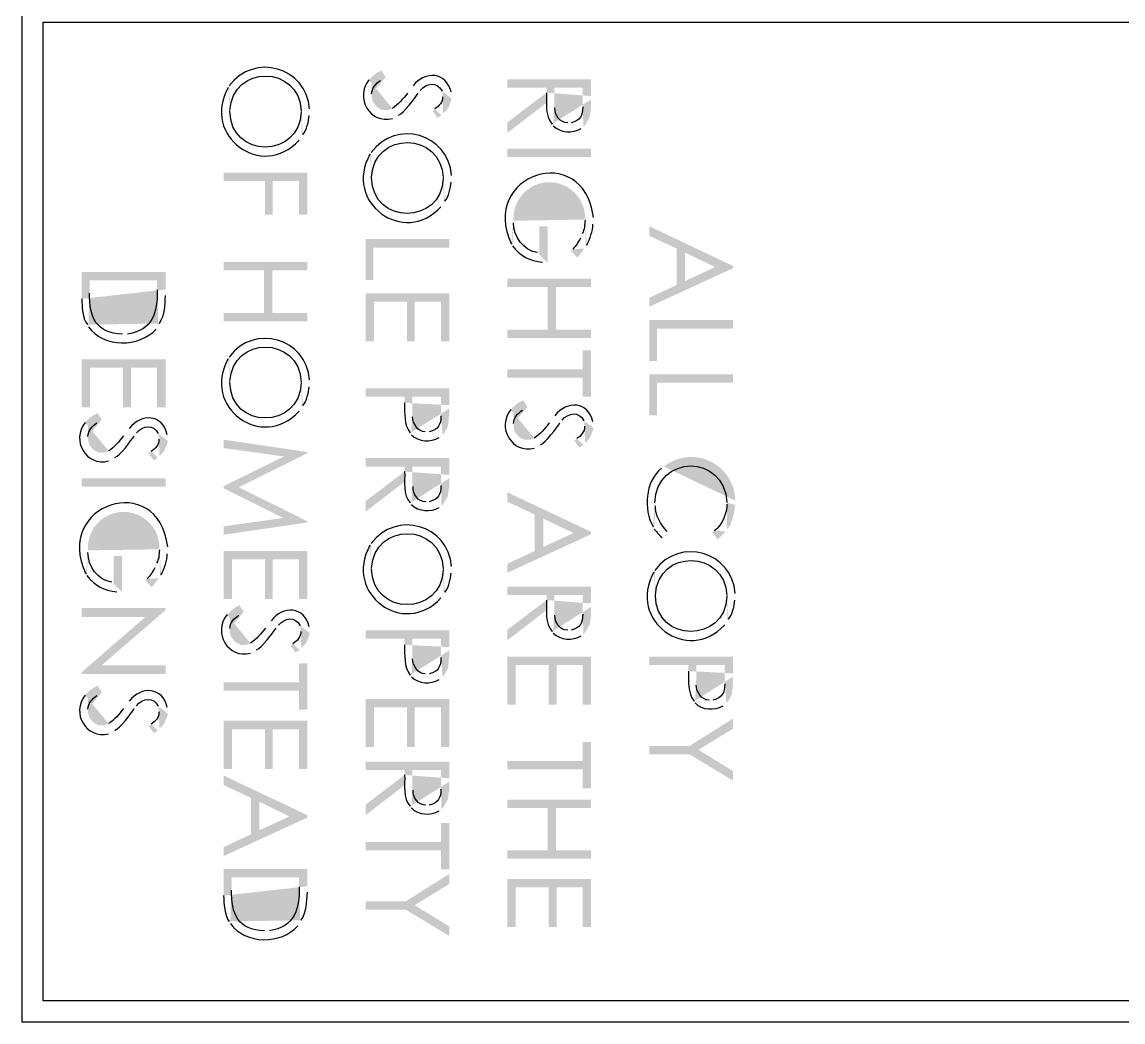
# Model space of a CAD drawing. Header units: inches. Extents: x -167 to 6071, y -6287 to -2731.
# Drawn here: x 774 to 879.2, y -6287.3 to -6191.9 of the extents above; entities that cross this region are included whole.
import ezdxf

# ---------------------------------------------------------------- set-up
doc = ezdxf.new("R2010")
doc.units = ezdxf.units.IN
doc.header["$LTSCALE"] = 96
doc.header["$MEASUREMENT"] = 0
doc.layers.add('PDF_Geometry', color=7, linetype='Continuous', true_color=0x4a4a4a)
doc.layers.add('PDF_Solid Fills', color=7, linetype='Continuous')

msp = doc.modelspace()

# ---------------------------------------------------------------- hatches: boundary and pattern name
at = {"layer": 'PDF_Solid Fills', "transparency": 33554559}
h = msp.add_hatch(color=256, dxfattribs=at)
h.paths.add_polyline_path([(808.76, -6197.11), (808.33, -6196.47), (808.17, -6196.58), (807.96, -6196.68), (807.74, -6196.84), (807.58, -6196.95), (807.42, -6197.11), (807.42, -6198.82), (807.42, -6198.71)], flags=0)
h.paths.add_polyline_path([(808.28, -6197.43), (808.49, -6197.27)], flags=0)
h = msp.add_hatch(color=256, dxfattribs=at)
h.paths.add_polyline_path([(800.76, -6202.82), (800.7, -6200.36), (800.7, -6200.42)], flags=0)
h.paths.add_polyline_path([(793.88, -6200.36), (793.82, -6197.96), (793.72, -6198.12)], flags=0)
h.paths.add_polyline_path([(800.49, -6203.14), (800.65, -6202.98)], flags=0)
h = msp.add_hatch(color=256, dxfattribs=at)
h.paths.add_polyline_path([(801.5, -6200.36), (801.5, -6200.15)], flags=0)
h.paths.add_polyline_path([(793.82, -6197.96), (793.88, -6200.36), (793.88, -6200.31)], flags=0)
h.paths.add_polyline_path([(800.7, -6200.36), (800.76, -6202.82), (800.86, -6202.6)], flags=0)
h.paths.add_polyline_path([(801.45, -6200.79), (801.5, -6200.58)], flags=0)
h = msp.add_hatch(color=256, dxfattribs=at)
h.paths.add_polyline_path([(815.05, -6198.92), (815.05, -6198.76), (815, -6198.55)], flags=0)
h.paths.add_polyline_path([(811.37, -6197.96), (811.21, -6198.18), (811.05, -6198.39), (810.84, -6198.66)], flags=0)
h.paths.add_polyline_path([(809.4, -6200.1), (809.18, -6200.2), (808.97, -6200.26), (808.49, -6200.26), (808.33, -6200.2), (808.12, -6200.1), (808.01, -6200.04), (807.85, -6199.88), (807.74, -6199.72), (807.58, -6199.56), (807.53, -6199.46), (807.48, -6199.24), (807.42, -6199.03), (807.42, -6197.11), (807.16, -6197.38)], flags=0)
h.paths.add_polyline_path([(809.4, -6201.06), (809.56, -6200.95), (809.77, -6200.9), (809.98, -6200.74)], flags=0)
h.paths.add_polyline_path([(811.85, -6198.66), (812.01, -6198.5), (812.06, -6198.39)], flags=0)
h.paths.add_polyline_path([(814.14, -6198.44), (814.2, -6198.66), (814.2, -6198.87), (814.25, -6200.58), (814.57, -6200.26), (814.68, -6200.1), (814.78, -6199.99), (814.78, -6199.94), (814.84, -6199.78), (814.94, -6199.56), (815, -6199.35), (815.05, -6199.14)], flags=0)
h = msp.add_hatch(color=256, dxfattribs=at)
h.paths.add_polyline_path([(828.38, -6198.92), (828.38, -6197.32), (820.38, -6197.32), (820.38, -6198.12), (824.12, -6198.12), (824.12, -6198.6)], flags=0)
h.paths.add_polyline_path([(824.65, -6201.59), (824.76, -6201.75), (824.86, -6199.51), (824.86, -6198.12), (827.58, -6198.12), (827.58, -6199.51), (827.64, -6201.86), (827.8, -6201.7), (827.9, -6201.54), (828.01, -6201.32), (828.12, -6201.16), (828.22, -6200.95), (828.28, -6200.74), (828.28, -6200.58), (828.33, -6200.42), (828.33, -6200.26), (828.38, -6200.04), (828.38, -6199.24)], flags=0)
h = msp.add_hatch(color=256, dxfattribs=at)
h.paths.add_polyline_path([(814.25, -6200.58), (814.2, -6198.87), (814.2, -6198.98)], flags=0)
h.paths.add_polyline_path([(813.45, -6200.15), (813.24, -6200.36), (813.72, -6201), (813.88, -6200.9), (814.09, -6200.74)], flags=0)
h = msp.add_hatch(color=256, dxfattribs=at)
h.paths.add_polyline_path([(827.64, -6201.86), (827.58, -6199.51), (827.58, -6199.94)], flags=0)
h.paths.add_polyline_path([(826.46, -6201.48), (826.14, -6201.48)], flags=0)
h.paths.add_polyline_path([(824.92, -6200.04), (824.86, -6199.78), (824.86, -6199.51), (824.76, -6201.75)], flags=0)
h.paths.add_polyline_path([(827.42, -6202.02), (827.58, -6201.91)], flags=0)
h = msp.add_hatch(color=256, dxfattribs=at)
h.paths.add_polyline_path([(814.3, -6209.16), (814.25, -6206.71), (814.25, -6206.76)], flags=0)
h.paths.add_polyline_path([(807.42, -6206.71), (807.37, -6204.31), (807.26, -6204.47)], flags=0)
h.paths.add_polyline_path([(814.04, -6209.48), (814.2, -6209.32)], flags=0)
h = msp.add_hatch(color=256, dxfattribs=at)
h.paths.add_polyline_path([(815.05, -6206.71), (815.05, -6206.5)], flags=0)
h.paths.add_polyline_path([(807.37, -6204.31), (807.42, -6206.71), (807.42, -6206.66)], flags=0)
h.paths.add_polyline_path([(814.25, -6206.71), (814.3, -6209.16), (814.41, -6208.95)], flags=0)
h.paths.add_polyline_path([(815, -6207.14), (815.05, -6206.92)], flags=0)
for points in [[(801.29, -6210.23), (801.29, -6206.23), (793.29, -6206.23), (793.29, -6207.03), (797.24, -6207.03), (797.24, -6210.23), (797.98, -6210.23), (797.98, -6207.03), (800.49, -6207.03), (800.49, -6210.23)], [(841.93, -6215.35), (841.93, -6215.14), (833.93, -6211.35), (833.93, -6212.26), (836.54, -6213.48), (836.54, -6216.95), (837.34, -6213.86), (840.22, -6215.24)], [(814.84, -6213.38), (814.84, -6212.58), (806.84, -6212.58), (806.84, -6216.47), (807.58, -6216.47), (807.58, -6213.38)], [(801.29, -6215.56), (801.29, -6214.76), (793.29, -6214.76), (793.29, -6215.56), (797.13, -6215.56), (797.13, -6219.62), (797.93, -6215.56)], [(841.93, -6215.35), (840.22, -6215.24), (837.34, -6216.58), (837.34, -6213.86), (836.54, -6216.95), (833.93, -6218.18), (833.93, -6219.03)], [(801.29, -6220.42), (801.29, -6219.62), (797.93, -6219.62), (797.93, -6215.56), (797.13, -6219.62), (793.29, -6219.62), (793.29, -6220.42)], [(828.38, -6217.16), (828.38, -6216.36), (820.38, -6216.36), (820.38, -6217.16), (824.22, -6217.16), (824.22, -6221.22), (825.02, -6217.16)], [(814.84, -6222.34), (814.84, -6217.75), (806.84, -6217.75), (806.84, -6222.34), (807.64, -6222.34), (807.64, -6218.55), (810.78, -6218.55), (810.78, -6222.34), (811.53, -6222.34), (811.53, -6218.55), (814.04, -6218.55), (814.04, -6222.34)], [(828.38, -6222.02), (828.38, -6221.22), (825.02, -6221.22), (825.02, -6217.16), (824.22, -6221.22), (820.38, -6221.22), (820.38, -6222.02)], [(841.93, -6221.11), (841.93, -6220.31), (833.93, -6220.31), (833.93, -6224.2), (834.68, -6224.2), (834.68, -6221.11)], [(828.38, -6227.62), (828.38, -6223.19), (827.58, -6223.19), (827.58, -6225), (820.38, -6225), (820.38, -6225.8), (827.58, -6225.8), (827.58, -6227.62)], [(787.74, -6228.63), (787.74, -6224.04), (779.74, -6224.04), (779.74, -6228.63), (780.54, -6228.63), (780.54, -6224.84), (783.69, -6224.84), (783.69, -6228.63), (784.44, -6228.63), (784.44, -6224.84), (786.94, -6224.84), (786.94, -6228.63)], [(841.93, -6226.28), (841.93, -6225.48), (833.93, -6225.48), (833.93, -6229.38), (834.68, -6229.38), (834.68, -6226.28)], [(801.29, -6233), (801.29, -6232.9), (793.29, -6231.72), (793.29, -6232.52), (799.05, -6233.32)], [(801.29, -6239.62), (801.29, -6239.51), (794.73, -6236.26), (793.29, -6236.15), (793.29, -6236.36), (799, -6239.19)], [(828.38, -6240.74), (828.38, -6240.52), (820.38, -6236.74), (820.38, -6237.64), (823, -6238.87), (823, -6242.34), (823.8, -6239.24), (826.68, -6240.63)], [(828.38, -6240.74), (826.68, -6240.63), (823.8, -6241.96), (823.8, -6239.24), (823, -6242.34), (820.38, -6243.56), (820.38, -6244.42)], [(801.29, -6246.92), (801.29, -6242.34), (793.29, -6242.34), (793.29, -6246.92), (794.09, -6246.92), (794.09, -6243.14), (797.24, -6243.14), (797.24, -6246.92), (797.98, -6246.92), (797.98, -6243.14), (800.49, -6243.14), (800.49, -6246.92)], [(787.74, -6247.99), (787.74, -6247.78), (779.74, -6247.78), (779.74, -6248.63), (785.82, -6248.63)], [(828.38, -6257), (828.38, -6252.42), (820.38, -6252.42), (820.38, -6257), (821.18, -6257), (821.18, -6253.22), (824.33, -6253.22), (824.33, -6257), (825.08, -6257), (825.08, -6253.22), (827.58, -6253.22), (827.58, -6257)], [(787.74, -6254.07), (787.74, -6253.27), (781.61, -6253.27), (779.74, -6253.91), (779.74, -6254.07)], [(801.29, -6257.48), (801.29, -6253.06), (800.49, -6253.06), (800.49, -6254.87), (793.29, -6254.87), (793.29, -6255.67), (800.49, -6255.67), (800.49, -6257.48)], [(814.84, -6261.06), (814.84, -6256.47), (806.84, -6256.47), (806.84, -6261.06), (807.64, -6261.06), (807.64, -6257.27), (810.78, -6257.27), (810.78, -6261.06), (811.53, -6261.06), (811.53, -6257.27), (814.04, -6257.27), (814.04, -6261.06)], [(801.29, -6263.14), (801.29, -6258.55), (793.29, -6258.55), (793.29, -6263.14), (794.09, -6263.14), (794.09, -6259.35), (797.24, -6259.35), (797.24, -6263.14), (797.98, -6263.14), (797.98, -6259.35), (800.49, -6259.35), (800.49, -6263.14)], [(828.38, -6265), (828.38, -6260.58), (827.58, -6260.58), (827.58, -6262.39), (820.38, -6262.39), (820.38, -6263.19), (827.58, -6263.19), (827.58, -6265)], [(841.93, -6264.26), (841.93, -6263.35), (838.62, -6261.32), (837.77, -6260.95), (833.93, -6260.95), (833.93, -6261.75), (837.77, -6261.75)], [(801.29, -6267.78), (801.29, -6267.56), (793.29, -6263.78), (793.29, -6264.68), (795.9, -6265.91), (795.9, -6269.38), (796.7, -6266.28), (799.58, -6267.67)], [(801.29, -6267.78), (799.58, -6267.67), (796.7, -6269), (796.7, -6266.28), (795.9, -6269.38), (793.29, -6270.6), (793.29, -6271.46)], [(828.38, -6266.87), (828.38, -6266.07), (820.38, -6266.07), (820.38, -6266.87), (824.22, -6266.87), (824.22, -6270.92), (825.02, -6266.87)], [(828.38, -6271.72), (828.38, -6270.92), (825.02, -6270.92), (825.02, -6266.87), (824.22, -6270.92), (820.38, -6270.92), (820.38, -6271.72)], [(814.84, -6272.74), (814.84, -6268.31), (814.04, -6268.31), (814.04, -6270.12), (806.84, -6270.12), (806.84, -6270.92), (814.04, -6270.92), (814.04, -6272.74)], [(828.38, -6278.23), (828.38, -6273.64), (820.38, -6273.64), (820.38, -6278.23), (821.18, -6278.23), (821.18, -6274.44), (824.33, -6274.44), (824.33, -6278.23), (825.08, -6278.23), (825.08, -6274.44), (827.58, -6274.44), (827.58, -6278.23)], [(814.84, -6279.08), (814.84, -6278.18), (811.53, -6276.15), (810.68, -6275.78), (806.84, -6275.78), (806.84, -6276.58), (810.68, -6276.58)]]:
    msp.add_hatch(color=256, dxfattribs=at).paths.add_polyline_path(points)
h = msp.add_hatch(color=256, dxfattribs=at)
h.paths.add_polyline_path([(828.6, -6210.66), (828.6, -6210.5)], flags=0)
h.paths.add_polyline_path([(820.76, -6213.06), (820.86, -6213.22), (820.97, -6210.82)], flags=0)
h.paths.add_polyline_path([(827.8, -6210.71, 1.060679), (820.97, -6210.82)], flags=0)
h.paths.add_polyline_path([(827.8, -6210.71), (827.85, -6213.32), (827.96, -6213.16)], flags=0)
h.paths.add_polyline_path([(828.54, -6211.14), (828.6, -6210.87)], flags=0)
h = msp.add_hatch(color=256, dxfattribs=at)
h.paths.add_polyline_path([(824.22, -6214.82), (824.22, -6211.35), (823.42, -6211.35), (823.42, -6213.91), (823.26, -6213.86)], flags=0)
h.paths.add_polyline_path([(820.97, -6211.03), (820.97, -6210.82), (820.86, -6213.22)], flags=0)
h.paths.add_polyline_path([(823.74, -6214.76), (823.96, -6214.82)], flags=0)
h = msp.add_hatch(color=256, dxfattribs=at)
h.paths.add_polyline_path([(827.85, -6213.32), (827.8, -6210.71), (827.8, -6210.76)], flags=0)
h.paths.add_polyline_path([(827.53, -6212.04), (827.48, -6212.26), (827.42, -6212.26), (827.37, -6212.47)], flags=0)
h.paths.add_polyline_path([(826.62, -6213.54), (826.46, -6213.7), (827.05, -6214.34), (827.32, -6214.07), (827.42, -6213.86), (827.58, -6213.7), (827.69, -6213.48)], flags=0)
h = msp.add_hatch(color=256, dxfattribs=at)
h.paths.add_polyline_path([(787.74, -6217.38), (787.74, -6215.72), (779.74, -6215.72), (779.74, -6218.28)], flags=0)
h.paths.add_polyline_path([(780.28, -6220.74), (780.38, -6220.95), (780.49, -6216.52), (786.94, -6216.52), (786.94, -6217.06), (787.05, -6220.79), (787.16, -6220.63)], flags=0)
h.paths.add_polyline_path([(787.74, -6217.96), (787.74, -6217.7)], flags=0)
h = msp.add_hatch(color=256, dxfattribs=at)
h.paths.add_polyline_path([(787.05, -6220.79), (786.94, -6217.06), (786.94, -6217.43)], flags=0)
h.paths.add_polyline_path([(784.12, -6221.64), (783.64, -6221.64)], flags=0)
h.paths.add_polyline_path([(780.49, -6217.75), (780.49, -6216.52), (780.38, -6220.95)], flags=0)
h.paths.add_polyline_path([(786.84, -6221.16), (786.94, -6220.95)], flags=0)
h = msp.add_hatch(color=256, dxfattribs=at)
h.paths.add_polyline_path([(800.76, -6228.68), (800.7, -6226.23), (800.7, -6226.28)], flags=0)
h.paths.add_polyline_path([(793.88, -6226.23), (793.82, -6223.83), (793.72, -6223.99)], flags=0)
h.paths.add_polyline_path([(800.49, -6229), (800.65, -6228.84)], flags=0)
h = msp.add_hatch(color=256, dxfattribs=at)
h.paths.add_polyline_path([(801.5, -6226.23), (801.5, -6226.02)], flags=0)
h.paths.add_polyline_path([(793.82, -6223.83), (793.88, -6226.23), (793.88, -6226.18)], flags=0)
h.paths.add_polyline_path([(800.7, -6226.23), (800.76, -6228.68), (800.86, -6228.47)], flags=0)
h.paths.add_polyline_path([(801.45, -6226.66), (801.5, -6226.44)], flags=0)
h = msp.add_hatch(color=256, dxfattribs=at)
h.paths.add_polyline_path([(814.84, -6228.42), (814.84, -6226.82), (806.84, -6226.82), (806.84, -6227.62), (810.57, -6227.62), (810.57, -6228.2)], flags=0)
h.paths.add_polyline_path([(811.1, -6231.08), (811.21, -6231.24), (811.32, -6229), (811.32, -6227.62), (814.04, -6227.62), (814.04, -6229.06), (814.2, -6231.24), (814.36, -6231.08), (814.46, -6230.87), (814.57, -6230.71), (814.68, -6230.5), (814.73, -6230.28), (814.73, -6230.07), (814.78, -6229.91), (814.78, -6229.54), (814.84, -6229.27), (814.84, -6228.74)], flags=0)
h = msp.add_hatch(color=256, dxfattribs=at)
h.paths.add_polyline_path([(822.3, -6228.58), (821.88, -6227.94), (821.72, -6228.04), (821.5, -6228.15), (821.29, -6228.31), (821.13, -6228.42), (820.97, -6228.58), (820.97, -6230.28), (820.97, -6230.18)], flags=0)
h.paths.add_polyline_path([(821.82, -6228.9), (822.04, -6228.74)], flags=0)
h = msp.add_hatch(color=256, dxfattribs=at)
h.paths.add_polyline_path([(781.66, -6229.8), (781.24, -6229.16), (781.08, -6229.27), (780.86, -6229.38), (780.65, -6229.54), (780.49, -6229.64), (780.33, -6229.8), (780.33, -6231.51), (780.33, -6231.4)], flags=0)
h.paths.add_polyline_path([(781.18, -6230.12), (781.4, -6229.96)], flags=0)
h = msp.add_hatch(color=256, dxfattribs=at)
h.paths.add_polyline_path([(814.2, -6231.24), (814.04, -6229.06), (814.04, -6229.43)], flags=0)
h.paths.add_polyline_path([(812.92, -6230.98), (812.54, -6230.98)], flags=0)
h.paths.add_polyline_path([(811.32, -6229.54), (811.32, -6229), (811.21, -6231.24)], flags=0)
h.paths.add_polyline_path([(813.88, -6231.51), (814.04, -6231.4), (814.04, -6231.35)], flags=0)
h = msp.add_hatch(color=256, dxfattribs=at)
h.paths.add_polyline_path([(828.6, -6230.39), (828.6, -6230.23), (828.54, -6230.02)], flags=0)
h.paths.add_polyline_path([(824.92, -6229.43), (824.76, -6229.64), (824.6, -6229.86), (824.38, -6230.12)], flags=0)
h.paths.add_polyline_path([(822.94, -6231.56), (822.73, -6231.67), (822.52, -6231.72), (822.04, -6231.72), (821.88, -6231.67), (821.56, -6231.51), (821.4, -6231.35), (821.29, -6231.19), (821.13, -6231.03), (821.08, -6230.92), (821.02, -6230.71), (820.97, -6230.5), (820.97, -6228.58), (820.7, -6228.84)], flags=0)
h.paths.add_polyline_path([(822.94, -6232.52), (823.1, -6232.42), (823.32, -6232.36), (823.53, -6232.2)], flags=0)
h.paths.add_polyline_path([(825.4, -6230.12), (825.56, -6229.96), (825.61, -6229.86)], flags=0)
h.paths.add_polyline_path([(827.69, -6229.91), (827.74, -6230.12), (827.74, -6230.34), (827.8, -6232.04), (827.96, -6231.88), (828.12, -6231.72), (828.22, -6231.56), (828.33, -6231.46), (828.33, -6231.4), (828.38, -6231.24), (828.49, -6231.03), (828.54, -6230.82), (828.6, -6230.6)], flags=0)
h = msp.add_hatch(color=256, dxfattribs=at)
h.paths.add_polyline_path([(787.96, -6231.62), (787.96, -6231.46), (787.9, -6231.24)], flags=0)
h.paths.add_polyline_path([(784.28, -6230.66), (784.12, -6230.87), (783.96, -6231.08), (783.74, -6231.35)], flags=0)
h.paths.add_polyline_path([(782.3, -6232.79), (782.09, -6232.9), (781.88, -6232.95), (781.4, -6232.95), (781.24, -6232.9), (780.92, -6232.74), (780.76, -6232.58), (780.65, -6232.42), (780.49, -6232.26), (780.44, -6232.15), (780.38, -6231.94), (780.33, -6231.72), (780.33, -6229.8), (780.06, -6230.07)], flags=0)
h.paths.add_polyline_path([(782.3, -6233.75), (782.46, -6233.64), (782.68, -6233.59), (782.89, -6233.43)], flags=0)
h.paths.add_polyline_path([(784.76, -6231.35), (784.92, -6231.19), (784.97, -6231.08)], flags=0)
h.paths.add_polyline_path([(787.05, -6231.14), (787.1, -6231.35), (787.1, -6231.56), (787.16, -6233.27), (787.32, -6233.11), (787.48, -6232.95), (787.58, -6232.79), (787.69, -6232.68), (787.69, -6232.63), (787.74, -6232.47), (787.85, -6232.26), (787.96, -6231.83)], flags=0)
h = msp.add_hatch(color=256, dxfattribs=at)
h.paths.add_polyline_path([(827.8, -6232.04), (827.74, -6230.34), (827.74, -6230.44)], flags=0)
h.paths.add_polyline_path([(827, -6231.62), (826.78, -6231.83), (827.26, -6232.47), (827.42, -6232.36), (827.64, -6232.2)], flags=0)
h = msp.add_hatch(color=256, dxfattribs=at)
h.paths.add_polyline_path([(787.16, -6233.27), (787.1, -6231.56), (787.1, -6231.67)], flags=0)
h.paths.add_polyline_path([(786.36, -6232.84), (786.14, -6233.06), (786.62, -6233.7), (786.78, -6233.59), (787, -6233.43)], flags=0)
h = msp.add_hatch(color=256, dxfattribs=at)
h.paths.add_polyline_path([(814.84, -6235.08), (814.84, -6233.48), (806.84, -6233.48), (806.84, -6234.28), (810.57, -6234.28), (810.57, -6234.76)], flags=0)
h.paths.add_polyline_path([(811.1, -6237.75), (811.21, -6237.91), (811.32, -6235.67), (811.32, -6234.28), (814.04, -6234.28), (814.04, -6235.67), (814.09, -6238.02), (814.25, -6237.86), (814.36, -6237.7), (814.46, -6237.48), (814.57, -6237.32), (814.68, -6237.11), (814.73, -6236.9), (814.73, -6236.74), (814.78, -6236.58), (814.78, -6236.42), (814.84, -6236.2), (814.84, -6235.4)], flags=0)
h = msp.add_hatch(color=256, dxfattribs=at)
h.paths.add_polyline_path([(842.14, -6237.7), (842.14, -6237.54)], flags=0)
h.paths.add_polyline_path([(842.14, -6237.54, 0.624003), (835.32, -6234.28)], flags=0)
h.paths.add_polyline_path([(835.32, -6234.28), (835.1, -6234.39), (835.1, -6234.44)], flags=0)
h.paths.add_polyline_path([(834.3, -6240.04), (834.41, -6240.26), (834.46, -6237.75)], flags=0)
h.paths.add_polyline_path([(841.34, -6237.7), (841.34, -6240.31), (841.45, -6240.15), (841.61, -6239.94), (841.72, -6239.72), (841.72, -6239.67), (841.82, -6239.46), (841.88, -6239.24), (841.93, -6239.03), (841.98, -6238.82), (842.04, -6238.6), (842.09, -6238.39), (842.09, -6238.18), (842.14, -6237.96)], flags=0)
h = msp.add_hatch(color=256, dxfattribs=at)
h.paths.add_polyline_path([(814.09, -6238.02), (814.04, -6235.67), (814.04, -6236.1)], flags=0)
h.paths.add_polyline_path([(812.92, -6237.64), (812.6, -6237.64)], flags=0)
h.paths.add_polyline_path([(811.37, -6236.2), (811.32, -6235.94), (811.32, -6235.67), (811.21, -6237.91)], flags=0)
h.paths.add_polyline_path([(813.88, -6238.18), (814.04, -6238.07)], flags=0)
h = msp.add_hatch(color=256, dxfattribs=at)
h.paths.add_polyline_path([(835.8, -6240.58), (835.64, -6240.47)], flags=0)
h.paths.add_polyline_path([(834.52, -6238.02), (834.46, -6237.75), (834.41, -6240.26)], flags=0)
h.paths.add_polyline_path([(835.16, -6241.06), (835.32, -6241.22)], flags=0)
h = msp.add_hatch(color=256, dxfattribs=at)
h.paths.add_polyline_path([(841.34, -6240.31), (841.34, -6237.7), (841.34, -6237.86)], flags=0)
h.paths.add_polyline_path([(840.12, -6240.42), (839.96, -6240.58), (840.44, -6241.22), (840.6, -6241.11), (840.76, -6240.95), (840.92, -6240.79), (841.08, -6240.63), (841.24, -6240.47)], flags=0)
h = msp.add_hatch(color=256, dxfattribs=at)
h.paths.add_polyline_path([(787.96, -6242.12), (787.96, -6241.96)], flags=0)
h.paths.add_polyline_path([(780.12, -6244.52), (780.22, -6244.68), (780.33, -6242.28)], flags=0)
h.paths.add_polyline_path([(787.16, -6242.18, 1.060679), (780.33, -6242.28)], flags=0)
h.paths.add_polyline_path([(787.16, -6242.18), (787.21, -6244.79), (787.32, -6244.63)], flags=0)
h.paths.add_polyline_path([(787.9, -6242.6), (787.96, -6242.34)], flags=0)
h = msp.add_hatch(color=256, dxfattribs=at)
h.paths.add_polyline_path([(814.3, -6246.5), (814.25, -6244.04), (814.25, -6244.1)], flags=0)
h.paths.add_polyline_path([(807.42, -6244.04), (807.37, -6241.64), (807.26, -6241.8)], flags=0)
h.paths.add_polyline_path([(814.04, -6246.82), (814.2, -6246.66)], flags=0)
h = msp.add_hatch(color=256, dxfattribs=at)
h.paths.add_polyline_path([(815.05, -6244.04), (815.05, -6243.83)], flags=0)
h.paths.add_polyline_path([(807.37, -6241.64), (807.42, -6244.04), (807.42, -6243.99)], flags=0)
h.paths.add_polyline_path([(814.25, -6244.04), (814.3, -6246.5), (814.41, -6246.28)], flags=0)
h.paths.add_polyline_path([(815, -6244.47), (815.05, -6244.26)], flags=0)
h = msp.add_hatch(color=256, dxfattribs=at)
h.paths.add_polyline_path([(783.58, -6246.28), (783.58, -6242.82), (782.78, -6242.82), (782.78, -6245.38), (782.62, -6245.32)], flags=0)
h.paths.add_polyline_path([(780.33, -6242.5), (780.33, -6242.28), (780.22, -6244.68)], flags=0)
h.paths.add_polyline_path([(783.1, -6246.23), (783.32, -6246.28)], flags=0)
h = msp.add_hatch(color=256, dxfattribs=at)
h.paths.add_polyline_path([(787.21, -6244.79), (787.16, -6242.18), (787.16, -6242.23)], flags=0)
h.paths.add_polyline_path([(786.89, -6243.51), (786.84, -6243.72), (786.78, -6243.72), (786.73, -6243.94)], flags=0)
h.paths.add_polyline_path([(785.98, -6245), (785.82, -6245.16), (786.41, -6245.8), (786.52, -6245.7), (786.68, -6245.54), (786.78, -6245.32), (786.94, -6245.16), (787.05, -6244.95)], flags=0)
h = msp.add_hatch(color=256, dxfattribs=at)
h.paths.add_polyline_path([(841.4, -6249.06), (841.34, -6246.6), (841.34, -6246.66)], flags=0)
h.paths.add_polyline_path([(834.52, -6246.6), (834.46, -6244.2), (834.36, -6244.36)], flags=0)
h.paths.add_polyline_path([(841.13, -6249.38), (841.29, -6249.22)], flags=0)
h = msp.add_hatch(color=256, dxfattribs=at)
h.paths.add_polyline_path([(842.14, -6246.6), (842.14, -6246.39)], flags=0)
h.paths.add_polyline_path([(834.46, -6244.2), (834.52, -6246.6), (834.52, -6246.55)], flags=0)
h.paths.add_polyline_path([(841.34, -6246.6), (841.4, -6249.06), (841.5, -6248.84)], flags=0)
h.paths.add_polyline_path([(842.09, -6247.03), (842.14, -6246.82)], flags=0)
h = msp.add_hatch(color=256, dxfattribs=at)
h.paths.add_polyline_path([(828.38, -6247.35), (828.38, -6245.75), (820.38, -6245.75), (820.38, -6246.55), (824.12, -6246.55), (824.12, -6247.03)], flags=0)
h.paths.add_polyline_path([(824.65, -6250.02), (824.76, -6250.18), (824.86, -6247.94), (824.86, -6246.55), (827.58, -6246.55), (827.58, -6247.94), (827.64, -6250.28), (827.8, -6250.12), (827.9, -6249.96), (828.01, -6249.75), (828.12, -6249.59), (828.22, -6249.38), (828.28, -6249.16), (828.28, -6249), (828.33, -6248.84), (828.33, -6248.68), (828.38, -6248.47), (828.38, -6247.67)], flags=0)
h = msp.add_hatch(color=256, dxfattribs=at)
h.paths.add_polyline_path([(801.5, -6249.96), (801.5, -6249.8), (801.45, -6249.59)], flags=0)
h.paths.add_polyline_path([(797.82, -6249), (797.66, -6249.22), (797.5, -6249.43), (797.29, -6249.7)], flags=0)
h.paths.add_polyline_path([(795.85, -6251.14), (795.64, -6251.24), (795.42, -6251.3), (794.94, -6251.3), (794.78, -6251.24), (794.46, -6251.08), (794.3, -6250.92), (794.2, -6250.76), (794.04, -6250.6), (793.98, -6250.5), (793.93, -6250.28), (793.88, -6250.07), (793.88, -6248.15), (793.61, -6248.42)], flags=0)
h.paths.add_polyline_path([(795.85, -6252.1), (796.01, -6251.99), (796.22, -6251.94), (796.44, -6251.78)], flags=0)
h.paths.add_polyline_path([(798.3, -6249.7), (798.46, -6249.54), (798.52, -6249.43)], flags=0)
h.paths.add_polyline_path([(800.6, -6249.48), (800.65, -6249.7), (800.65, -6249.91), (800.7, -6251.62), (800.86, -6251.46), (801.02, -6251.3), (801.13, -6251.14), (801.24, -6251.03), (801.24, -6250.98), (801.29, -6250.82), (801.4, -6250.6), (801.45, -6250.39), (801.5, -6250.18)], flags=0)
h = msp.add_hatch(color=256, dxfattribs=at)
h.paths.add_polyline_path([(795.21, -6248.15), (794.78, -6247.51), (794.62, -6247.62), (794.41, -6247.72), (794.2, -6247.88), (794.04, -6247.99), (793.88, -6248.15), (793.88, -6249.86), (793.88, -6249.75)], flags=0)
h.paths.add_polyline_path([(794.73, -6248.47), (794.94, -6248.31)], flags=0)
h = msp.add_hatch(color=256, dxfattribs=at)
h.paths.add_polyline_path([(827.64, -6250.28), (827.58, -6247.94), (827.58, -6248.36)], flags=0)
h.paths.add_polyline_path([(826.46, -6249.91), (826.14, -6249.91)], flags=0)
h.paths.add_polyline_path([(824.92, -6248.47), (824.86, -6248.2), (824.86, -6247.94), (824.76, -6250.18)], flags=0)
h.paths.add_polyline_path([(827.42, -6250.44), (827.58, -6250.34)], flags=0)
h = msp.add_hatch(color=256, dxfattribs=at)
h.paths.add_polyline_path([(800.7, -6251.62), (800.65, -6249.91), (800.65, -6250.02)], flags=0)
h.paths.add_polyline_path([(799.9, -6251.19), (799.69, -6251.4), (800.17, -6252.04), (800.33, -6251.94), (800.54, -6251.78)], flags=0)
h = msp.add_hatch(color=256, dxfattribs=at)
h.paths.add_polyline_path([(814.84, -6251.51), (814.84, -6249.91), (806.84, -6249.91), (806.84, -6250.71), (810.57, -6250.71), (810.57, -6251.3)], flags=0)
h.paths.add_polyline_path([(811.1, -6254.18), (811.21, -6254.34), (811.32, -6252.1), (811.32, -6250.71), (814.04, -6250.71), (814.04, -6252.15), (814.2, -6254.34), (814.36, -6254.18), (814.46, -6253.96), (814.57, -6253.8), (814.68, -6253.59), (814.73, -6253.38), (814.73, -6253.16), (814.78, -6253), (814.78, -6252.63), (814.84, -6252.36), (814.84, -6251.83)], flags=0)
h = msp.add_hatch(color=256, dxfattribs=at)
h.paths.add_polyline_path([(814.2, -6254.34), (814.04, -6252.15), (814.04, -6252.52)], flags=0)
h.paths.add_polyline_path([(812.92, -6254.07), (812.54, -6254.07)], flags=0)
h.paths.add_polyline_path([(811.32, -6252.63), (811.32, -6252.1), (811.21, -6254.34)], flags=0)
h.paths.add_polyline_path([(813.88, -6254.6), (814.04, -6254.5), (814.04, -6254.44)], flags=0)
h = msp.add_hatch(color=256, dxfattribs=at)
h.paths.add_polyline_path([(841.93, -6254.02), (841.93, -6252.42), (833.93, -6252.42), (833.93, -6253.22), (837.66, -6253.22), (837.66, -6253.8)], flags=0)
h.paths.add_polyline_path([(838.2, -6256.68), (838.3, -6256.84), (838.41, -6254.6), (838.41, -6253.22), (841.13, -6253.22), (841.13, -6254.66), (841.29, -6256.84), (841.45, -6256.68), (841.56, -6256.47), (841.66, -6256.31), (841.77, -6256.1), (841.82, -6255.88), (841.82, -6255.67), (841.88, -6255.51), (841.88, -6255.14), (841.93, -6254.87), (841.93, -6254.34)], flags=0)
h = msp.add_hatch(color=256, dxfattribs=at)
h.paths.add_polyline_path([(841.29, -6256.84), (841.13, -6254.66), (841.13, -6255.03)], flags=0)
h.paths.add_polyline_path([(840.01, -6256.58), (839.64, -6256.58)], flags=0)
h.paths.add_polyline_path([(838.41, -6255.14), (838.41, -6254.6), (838.3, -6256.84)], flags=0)
h.paths.add_polyline_path([(840.97, -6257.11), (841.13, -6257), (841.13, -6256.95)], flags=0)
h = msp.add_hatch(color=256, dxfattribs=at)
h.paths.add_polyline_path([(781.66, -6255.83), (781.24, -6255.19), (781.08, -6255.3), (780.86, -6255.4), (780.65, -6255.56), (780.49, -6255.67), (780.33, -6255.83), (780.33, -6257.54), (780.33, -6257.43)], flags=0)
h.paths.add_polyline_path([(781.18, -6256.15), (781.4, -6255.99)], flags=0)
h = msp.add_hatch(color=256, dxfattribs=at)
h.paths.add_polyline_path([(787.96, -6257.64), (787.96, -6257.48), (787.9, -6257.27)], flags=0)
h.paths.add_polyline_path([(784.28, -6256.68), (784.12, -6256.9), (783.96, -6257.11), (783.74, -6257.38)], flags=0)
h.paths.add_polyline_path([(782.3, -6258.82), (782.09, -6258.92), (781.88, -6258.98), (781.4, -6258.98), (781.24, -6258.92), (780.92, -6258.76), (780.76, -6258.6), (780.65, -6258.44), (780.49, -6258.28), (780.44, -6258.18), (780.38, -6257.96), (780.33, -6257.75), (780.33, -6255.83), (780.06, -6256.1)], flags=0)
h.paths.add_polyline_path([(782.3, -6259.78), (782.46, -6259.67), (782.68, -6259.62), (782.89, -6259.46)], flags=0)
h.paths.add_polyline_path([(784.76, -6257.38), (784.92, -6257.22), (784.97, -6257.11)], flags=0)
h.paths.add_polyline_path([(787.05, -6257.16), (787.1, -6257.38), (787.1, -6257.59), (787.16, -6259.3), (787.32, -6259.14), (787.48, -6258.98), (787.58, -6258.82), (787.69, -6258.71), (787.69, -6258.66), (787.74, -6258.5), (787.85, -6258.28), (787.96, -6257.86)], flags=0)
h = msp.add_hatch(color=256, dxfattribs=at)
h.paths.add_polyline_path([(787.16, -6259.3), (787.1, -6257.59), (787.1, -6257.7)], flags=0)
h.paths.add_polyline_path([(786.36, -6258.87), (786.14, -6259.08), (786.62, -6259.72), (786.78, -6259.62), (787, -6259.46)], flags=0)
h = msp.add_hatch(color=256, dxfattribs=at)
h.paths.add_polyline_path([(814.84, -6264.04), (814.84, -6262.44), (806.84, -6262.44), (806.84, -6263.24), (810.57, -6263.24), (810.57, -6263.72)], flags=0)
h.paths.add_polyline_path([(811.1, -6266.71), (811.21, -6266.87), (811.32, -6264.63), (811.32, -6263.24), (814.04, -6263.24), (814.04, -6264.63), (814.09, -6266.98), (814.25, -6266.82), (814.36, -6266.66), (814.46, -6266.44), (814.57, -6266.28), (814.68, -6266.07), (814.73, -6265.86), (814.73, -6265.7), (814.78, -6265.54), (814.78, -6265.38), (814.84, -6265.16), (814.84, -6264.36)], flags=0)
h = msp.add_hatch(color=256, dxfattribs=at)
h.paths.add_polyline_path([(814.09, -6266.98), (814.04, -6264.63), (814.04, -6265.06)], flags=0)
h.paths.add_polyline_path([(812.92, -6266.6), (812.6, -6266.6)], flags=0)
h.paths.add_polyline_path([(811.37, -6265.16), (811.32, -6264.9), (811.32, -6264.63), (811.21, -6266.87)], flags=0)
h.paths.add_polyline_path([(813.88, -6267.14), (814.04, -6267.03)], flags=0)
h = msp.add_hatch(color=256, dxfattribs=at)
h.paths.add_polyline_path([(801.29, -6274.34), (801.29, -6272.68), (793.29, -6272.68), (793.29, -6275.24)], flags=0)
h.paths.add_polyline_path([(793.82, -6277.7), (793.93, -6277.91), (794.04, -6273.48), (800.49, -6273.48), (800.49, -6274.02), (800.6, -6277.75), (800.7, -6277.59)], flags=0)
h.paths.add_polyline_path([(801.29, -6274.92), (801.29, -6274.66)], flags=0)
h = msp.add_hatch(color=256, dxfattribs=at)
h.paths.add_polyline_path([(800.6, -6277.75), (800.49, -6274.02), (800.49, -6274.39)], flags=0)
h.paths.add_polyline_path([(797.66, -6278.6), (797.18, -6278.6)], flags=0)
h.paths.add_polyline_path([(794.04, -6274.71), (794.04, -6273.48), (793.93, -6277.91)], flags=0)
h.paths.add_polyline_path([(800.38, -6278.12), (800.49, -6277.91)], flags=0)

# ---------------------------------------------------------------- linework, layer by layer
at = {"layer": 'PDF_Geometry', "color": 7}
for points in [[(774.04, -6189.91), (1748.7, -6189.91), (1748.7, -6287.3), (774.04, -6287.3)], [(776.06, -6285.27), (776.06, -6191.88), (1746.73, -6191.88), (1746.73, -6285.27)]]:
    msp.add_lwpolyline(points, close=True, dxfattribs=at)
for points in [[(801.5, -6200.15), (801.21, -6196.16), (796.18, -6194.72), (793.82, -6197.96)], [(793.88, -6200.31), (794.1, -6195.86), (800.51, -6195.94), (800.7, -6200.36)], [(815, -6198.55), (814.59, -6196.6), (812.48, -6196.47), (811.37, -6197.96)], [(807.16, -6197.38), (805.79, -6199.08), (807.24, -6201.62), (809.4, -6201.06)], [(807.42, -6198.71), (807.42, -6198.16), (807.84, -6197.71), (808.28, -6197.43)], [(812.06, -6198.39), (812.64, -6197.67), (813.68, -6197.49), (814.14, -6198.44)], [(793.72, -6198.12), (791.12, -6202.72), (796.96, -6207.01), (800.49, -6203.14)], [(810.84, -6198.66), (810.4, -6199.19), (809.98, -6199.73), (809.4, -6200.1)], [(809.98, -6200.74), (810.5, -6200.54), (811.54, -6199.12), (811.85, -6198.66)], [(814.2, -6198.98), (814.25, -6199.48), (813.84, -6199.91), (813.45, -6200.15)], [(824.12, -6198.6), (824.17, -6199.56), (823.92, -6200.83), (824.65, -6201.59)], [(826.14, -6201.48), (825.4, -6201.5), (824.88, -6200.75), (824.92, -6200.04)], [(827.58, -6199.94), (827.56, -6200.81), (827.37, -6201.23), (826.46, -6201.48)], [(800.7, -6200.42), (800.55, -6204.92), (793.92, -6204.91), (793.88, -6200.36)], [(800.86, -6202.6), (801.21, -6202.2), (801.43, -6201.31), (801.45, -6200.79)], [(815.05, -6206.5), (814.76, -6202.51), (809.73, -6201.07), (807.37, -6204.31)], [(807.42, -6206.66), (807.64, -6202.21), (814.06, -6202.29), (814.25, -6206.71)], [(824.76, -6201.75), (825.45, -6202.43), (826.6, -6202.51), (827.42, -6202.02)], [(828.6, -6210.5), (827.64, -6203.08), (817.63, -6206.41), (820.76, -6213.06)], [(807.26, -6204.47), (804.66, -6209.07), (810.5, -6213.35), (814.04, -6209.48)], [(814.25, -6206.76), (814.1, -6211.26), (807.47, -6211.26), (807.42, -6206.71)], [(814.41, -6208.95), (814.76, -6208.55), (814.98, -6207.66), (815, -6207.14)], [(823.26, -6213.86), (821.94, -6213.7), (820.95, -6212.31), (820.97, -6211.03)], [(827.8, -6210.76), (827.76, -6211.19), (827.75, -6211.66), (827.53, -6212.04)], [(827.96, -6213.16), (828.25, -6212.52), (828.55, -6211.85), (828.54, -6211.14)], [(827.37, -6212.47), (827.14, -6212.84), (826.94, -6213.23), (826.62, -6213.54)], [(820.86, -6213.22), (821.61, -6214.18), (822.52, -6214.69), (823.74, -6214.76)], [(783.64, -6221.64), (781.11, -6221.6), (780.44, -6219.99), (780.49, -6217.75)], [(786.94, -6217.43), (787, -6219.6), (786.5, -6221.26), (784.12, -6221.64)], [(787.16, -6220.63), (787.7, -6219.68), (787.67, -6219.02), (787.74, -6217.96)], [(779.74, -6218.28), (779.75, -6218.94), (779.82, -6220.23), (780.28, -6220.74)], [(780.38, -6220.95), (781.84, -6222.97), (785.22, -6222.94), (786.84, -6221.16)], [(801.5, -6226.02), (801.21, -6222.03), (796.18, -6220.59), (793.82, -6223.83)], [(793.88, -6226.18), (794.1, -6221.74), (800.51, -6221.8), (800.7, -6226.23)], [(793.72, -6223.99), (791.12, -6228.59), (796.96, -6232.87), (800.49, -6229)], [(800.7, -6226.28), (800.55, -6230.78), (793.92, -6230.78), (793.88, -6226.23)], [(800.86, -6228.47), (801.21, -6228.07), (801.43, -6227.18), (801.45, -6226.66)], [(810.57, -6228.2), (810.59, -6229.2), (810.47, -6230.26), (811.1, -6231.08)], [(828.54, -6230.02), (828.14, -6228.07), (826.03, -6227.93), (824.92, -6229.43)], [(787.9, -6231.24), (787.5, -6229.29), (785.39, -6229.16), (784.28, -6230.66)], [(812.54, -6230.98), (811.79, -6230.94), (811.37, -6230.22), (811.32, -6229.54)], [(814.04, -6229.43), (814.02, -6230.3), (813.82, -6230.73), (812.92, -6230.98)], [(820.7, -6228.84), (819.34, -6230.54), (820.79, -6233.09), (822.94, -6232.52)], [(820.97, -6230.18), (820.97, -6229.63), (821.39, -6229.18), (821.82, -6228.9)], [(825.61, -6229.86), (826.18, -6229.14), (827.22, -6228.96), (827.69, -6229.91)], [(780.06, -6230.07), (778.7, -6231.77), (780.15, -6234.31), (782.3, -6233.75)], [(780.33, -6231.4), (780.33, -6230.86), (780.75, -6230.4), (781.18, -6230.12)], [(784.97, -6231.08), (785.54, -6230.36), (786.58, -6230.18), (787.05, -6231.14)], [(824.38, -6230.12), (823.95, -6230.65), (823.53, -6231.2), (822.94, -6231.56)], [(823.53, -6232.2), (824.05, -6232.01), (825.09, -6230.59), (825.4, -6230.12)], [(827.74, -6230.44), (827.79, -6230.94), (827.39, -6231.37), (827, -6231.62)], [(783.74, -6231.35), (783.31, -6231.88), (782.89, -6232.42), (782.3, -6232.79)], [(782.89, -6233.43), (783.41, -6233.24), (784.45, -6231.81), (784.76, -6231.35)], [(811.21, -6231.24), (811.89, -6231.95), (813.06, -6231.99), (813.88, -6231.51)], [(787.1, -6231.67), (787.15, -6232.17), (786.75, -6232.6), (786.36, -6232.84)], [(834.46, -6237.75), (834.62, -6233.07), (841.14, -6233.06), (841.34, -6237.7)], [(787.96, -6241.96), (787, -6234.54), (776.99, -6237.87), (780.12, -6244.52)], [(810.57, -6234.76), (810.62, -6235.72), (810.38, -6236.99), (811.1, -6237.75)], [(835.1, -6234.44), (833.52, -6235.75), (833.35, -6238.35), (834.3, -6240.04)], [(812.6, -6237.64), (811.85, -6237.66), (811.33, -6236.91), (811.37, -6236.2)], [(814.04, -6236.1), (814.02, -6236.97), (813.82, -6237.39), (812.92, -6237.64)], [(811.21, -6237.91), (811.9, -6238.59), (813.06, -6238.67), (813.88, -6238.18)], [(841.34, -6237.86), (841.38, -6238.67), (840.81, -6240.01), (840.12, -6240.42)], [(815.05, -6243.83), (814.76, -6239.84), (809.73, -6238.4), (807.37, -6241.64)], [(835.64, -6240.47), (835.04, -6239.85), (834.46, -6238.92), (834.52, -6238.02)], [(807.42, -6243.99), (807.64, -6239.55), (814.06, -6239.62), (814.25, -6244.04)], [(834.41, -6240.26), (834.8, -6240.65), (834.62, -6240.63), (835.16, -6241.06)], [(842.14, -6246.39), (841.85, -6242.4), (836.82, -6240.96), (834.46, -6244.2)], [(807.26, -6241.8), (804.66, -6246.4), (810.5, -6250.69), (814.04, -6246.82)], [(834.52, -6246.55), (834.74, -6242.11), (841.15, -6242.18), (841.34, -6246.6)], [(782.62, -6245.32), (781.3, -6245.16), (780.31, -6243.77), (780.33, -6242.5)], [(787.16, -6242.23), (787.12, -6242.66), (787.11, -6243.12), (786.89, -6243.51)], [(787.32, -6244.63), (787.61, -6243.98), (787.91, -6243.32), (787.9, -6242.6)], [(786.73, -6243.94), (786.5, -6244.3), (786.3, -6244.7), (785.98, -6245)], [(814.25, -6244.1), (814.1, -6248.6), (807.47, -6248.59), (807.42, -6244.04)], [(780.22, -6244.68), (780.97, -6245.64), (781.88, -6246.16), (783.1, -6246.23)], [(814.41, -6246.28), (814.76, -6245.88), (814.98, -6244.99), (815, -6244.47)], [(834.36, -6244.36), (831.76, -6248.96), (837.6, -6253.25), (841.13, -6249.38)], [(824.12, -6247.03), (824.17, -6247.99), (823.92, -6249.25), (824.65, -6250.02)], [(841.34, -6246.66), (841.19, -6251.16), (834.56, -6251.15), (834.52, -6246.6)], [(841.5, -6248.84), (841.85, -6248.44), (842.07, -6247.55), (842.09, -6247.03)], [(793.61, -6248.42), (792.24, -6250.12), (793.7, -6252.66), (795.85, -6252.1)], [(801.45, -6249.59), (801.04, -6247.64), (798.93, -6247.51), (797.82, -6249)], [(827.58, -6248.36), (827.56, -6249.24), (827.37, -6249.66), (826.46, -6249.91)], [(793.88, -6249.75), (793.87, -6249.2), (794.29, -6248.75), (794.73, -6248.47)], [(798.52, -6249.43), (799.09, -6248.71), (800.13, -6248.53), (800.6, -6249.48)], [(826.14, -6249.91), (825.4, -6249.93), (824.88, -6249.17), (824.92, -6248.47)], [(797.29, -6249.7), (796.85, -6250.23), (796.44, -6250.77), (795.85, -6251.14)], [(796.44, -6251.78), (796.95, -6251.58), (797.99, -6250.16), (798.3, -6249.7)], [(800.65, -6250.02), (800.7, -6250.52), (800.3, -6250.95), (799.9, -6251.19)], [(824.76, -6250.18), (825.45, -6250.86), (826.6, -6250.93), (827.42, -6250.44)], [(810.57, -6251.3), (810.59, -6252.29), (810.47, -6253.36), (811.1, -6254.18)], [(812.54, -6254.07), (811.79, -6254.04), (811.37, -6253.31), (811.32, -6252.63)], [(814.04, -6252.52), (814.02, -6253.4), (813.82, -6253.82), (812.92, -6254.07)], [(811.21, -6254.34), (811.89, -6255.05), (813.06, -6255.08), (813.88, -6254.6)], [(837.66, -6253.8), (837.68, -6254.8), (837.57, -6255.86), (838.2, -6256.68)], [(787.9, -6257.27), (787.5, -6255.32), (785.39, -6255.19), (784.28, -6256.68)], [(839.64, -6256.58), (838.88, -6256.54), (838.46, -6255.82), (838.41, -6255.14)], [(841.13, -6255.03), (841.11, -6255.9), (840.92, -6256.33), (840.01, -6256.58)], [(780.06, -6256.1), (778.7, -6257.8), (780.15, -6260.34), (782.3, -6259.78)], [(780.33, -6257.43), (780.33, -6256.88), (780.75, -6256.43), (781.18, -6256.15)], [(784.97, -6257.11), (785.54, -6256.39), (786.58, -6256.21), (787.05, -6257.16)], [(838.3, -6256.84), (838.98, -6257.55), (840.15, -6257.59), (840.97, -6257.11)], [(783.74, -6257.38), (783.31, -6257.91), (782.89, -6258.45), (782.3, -6258.82)], [(782.89, -6259.46), (783.41, -6259.26), (784.45, -6257.84), (784.76, -6257.38)], [(787.1, -6257.7), (787.15, -6258.2), (786.75, -6258.63), (786.36, -6258.87)], [(810.57, -6263.72), (810.62, -6264.68), (810.38, -6265.95), (811.1, -6266.71)], [(812.6, -6266.6), (811.85, -6266.62), (811.33, -6265.87), (811.37, -6265.16)], [(814.04, -6265.06), (814.02, -6265.93), (813.82, -6266.35), (812.92, -6266.6)], [(811.21, -6266.87), (811.9, -6267.55), (813.06, -6267.63), (813.88, -6267.14)], [(797.18, -6278.6), (794.66, -6278.56), (793.99, -6276.95), (794.04, -6274.71)], [(800.49, -6274.39), (800.55, -6276.56), (800.05, -6278.22), (797.66, -6278.6)], [(793.29, -6275.24), (793.3, -6275.9), (793.37, -6277.19), (793.82, -6277.7)], [(800.7, -6277.59), (801.24, -6276.64), (801.22, -6275.98), (801.29, -6274.92)], [(793.93, -6277.91), (795.38, -6279.93), (798.77, -6279.9), (800.38, -6278.12)]]:
    msp.add_open_spline(points, degree=3, dxfattribs=at)
at = {"layer": 'PDF_Solid Fills', "transparency": 33554559}
for points in [[(824.12, -6199.56), (824.12, -6198.6), (820.38, -6202.44), (820.38, -6201.43)], [(820.38, -6204.74), (828.38, -6204.74), (820.38, -6203.94), (828.38, -6203.94)], [(801.29, -6233), (799.05, -6233.32), (794.73, -6236.26), (793.29, -6236.15)], [(810.57, -6235.72), (810.57, -6234.76), (806.84, -6238.6), (806.84, -6237.59)], [(779.74, -6236.2), (787.74, -6236.2), (779.74, -6235.4), (787.74, -6235.4)], [(801.29, -6239.62), (799, -6239.19), (793.29, -6240.79), (793.29, -6239.99)], [(824.12, -6247.99), (824.12, -6247.03), (820.38, -6250.87), (820.38, -6249.86)], [(787.74, -6247.99), (785.82, -6248.63), (781.61, -6253.27), (779.74, -6253.91)], [(841.93, -6259.3), (841.93, -6258.34), (838.62, -6261.32), (837.77, -6260.95)], [(810.57, -6264.68), (810.57, -6263.72), (806.84, -6267.56), (806.84, -6266.55)], [(814.84, -6274.12), (814.84, -6273.16), (811.53, -6276.15), (810.68, -6275.78)]]:
    msp.add_solid(points, dxfattribs=at)

doc.saveas('drawing.dxf')
